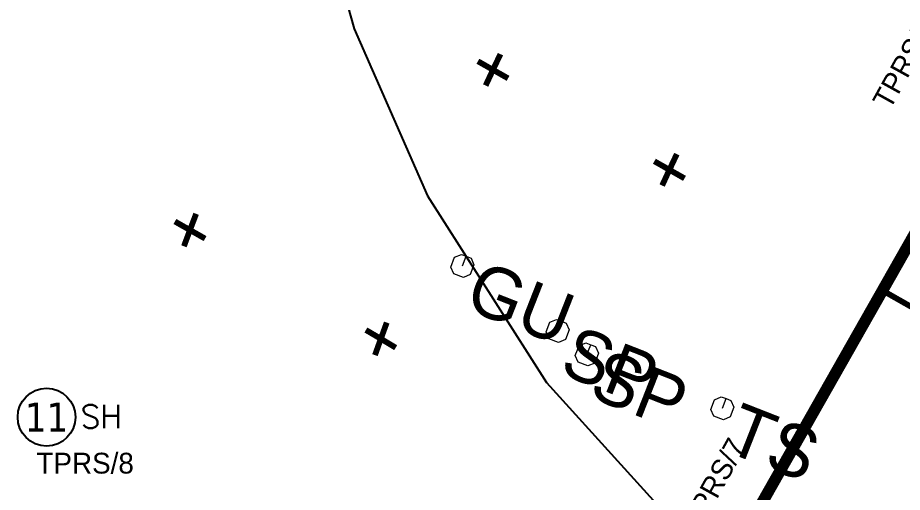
# Model space of a CAD drawing. Extents: x 421500 to 422711, y 436000 to 437000.
# Drawn here: x 421945.49 to 421960.8, y 436521.73 to 436529.95 of the extents above; entities that cross this region are included whole.
import ezdxf
from ezdxf.enums import TextEntityAlignment as Align

# ---------------------------------------------------------------- set-up
doc = ezdxf.new("R2010")
doc.units = 0
doc.linetypes.add('1001', pattern=[2, 1, 0, 1])
doc.linetypes.add('1004', pattern=[6, 4, -2])
doc.layers.get('0').update_dxf_attribs({"color": 210})
doc.layers.add('716709-ExBase$0$LCCPoint Features', color=8, linetype='Continuous', lineweight=0)
for name, color, linetype in [('716709-ExBase$0$XC-LCCCarriageway', 251, 'Continuous'), ('Lines', 1, 'Continuous'), ('XREF UTC_716709_AJB_1b$0$du-UTCTEXT', 42, 'Continuous'), ('XREF UTC_716709_AJB_1b$0$NUMBERS', 7, 'Continuous'), ('XREF UTC_716709_AJB_1b$0$Pole-Type', 4, 'Continuous'), ('XREF UTC_716709_AJB_1b$0$SIGSnumbers', 7, 'Continuous')]:
    doc.layers.add(name, color=color, linetype=linetype)
doc.styles.add('716709-ExBase$0$Style-WORKING', font='WORKING.shx')
doc.styles.add('XREF UTC_716709_AJB_1b$0$KTS_TAHOMA', font='tahoma.ttf')
doc.styles.add('XREF UTC_716709_AJB_1b$0$Romans', font='romans.shx', dxfattribs={"width": 0.9})
doc.styles.add('XREF UTC_716709_AJB_1b$0$Standard', font='txt')

# ---------------------------------------------------------------- blocks, each defined once
blk = doc.blocks.new('XREF UTC_716709_AJB_1b$0$poleno')
at = {"layer": 'XREF UTC_716709_AJB_1b$0$NUMBERS'}
blk.add_circle((0, 0), 1, dxfattribs=at)
at = {"layer": 'XREF UTC_716709_AJB_1b$0$NUMBERS', "style": 'XREF UTC_716709_AJB_1b$0$KTS_TAHOMA'}
blk.add_attdef('NUMBER', text='', height=1, dxfattribs=at).set_placement((0, 0), align=Align.MIDDLE)
blk = doc.blocks.new('716709-ExBase$0$MSL1')
at = {"color": 0, "linetype": 'ByBlock', "lineweight": -2, "flags": 128}
blk.add_lwpolyline([(0, 0), (0, 1), (0.5, 1), (1, 0.5), (1, -0.5), (0.5, -1), (-0.5, -1), (-1, -0.5), (-1, 0.5), (-0.5, 1), (0, 1)], dxfattribs=at)

msp = doc.modelspace()

# ---------------------------------------------------------------- linework, layer by layer
at = {"layer": '716709-ExBase$0$XC-LCCCarriageway', "flags": 128}
msp.add_lwpolyline([(421950.459, 436532.799), (421951.313, 436529.758), (421952.58, 436526.866), (421954.64, 436523.634), (421957.214, 436520.794), (421960.224, 436518.422), (421963.073, 436516.816), (421966.122, 436515.631), (421969.309, 436514.895), (421972.485, 436514.624), (421975.668, 436514.8), (421978.794, 436515.419), (421982.467, 436516.772), (421985.853, 436518.736), (421988.858, 436521.242), (421991.581, 436524.463), (421993.674, 436528.125), (421995.048, 436532.114)], dxfattribs=at)
msp.add_lwpolyline([(421950.459, 436532.799), (421951.313, 436529.758), (421952.58, 436526.866), (421954.64, 436523.634), (421957.214, 436520.794), (421960.224, 436518.422), (421963.073, 436516.816), (421966.122, 436515.631), (421969.309, 436514.895), (421972.485, 436514.624), (421975.668, 436514.8), (421978.794, 436515.419), (421982.467, 436516.772), (421985.853, 436518.736), (421988.858, 436521.242), (421991.581, 436524.463), (421993.674, 436528.125), (421995.048, 436532.114)], dxfattribs=at)
at = {"layer": 'Lines', "linetype": '1004', "const_width": 0.1, "flags": 128}
for points in [[(421953.843, 436529.32, 0.002804), (421953.587, 436528.777, 0.002804)], [(421956.895, 436527.589, 0.003), (421956.641, 436527.045)], [(421948.577, 436526.555, 0.00262), (421948.366, 436525.993)], [(421974.759, 436518.093, 0.009573), (421969.632, 436520.392, -0.028413), (421964.542, 436522.908), (421960.454, 436525.227)], [(421951.876, 436524.672, 0.002804), (421951.672, 436524.108)], [(421952.031, 436524.237, 0.003), (421951.515, 436524.543, 0.003)]]:
    msp.add_lwpolyline(points, format="xyb", dxfattribs=at)
for points in [[(421953.453, 436529.197), (421953.975, 436528.901)], [(421956.507, 436527.465), (421957.028, 436527.169)], [(421948.21, 436526.422), (421948.732, 436526.126)]]:
    msp.add_lwpolyline(points, dxfattribs=at)
at = {"layer": 'Lines', "linetype": '1001', "const_width": 0.2, "flags": 128}
msp.add_lwpolyline([(421962.388, 436528.637), (421957.66, 436520.3)], dxfattribs=at)

# ---------------------------------------------------------------- block references
at = {"layer": '716709-ExBase$0$LCCPoint Features', "xscale": 0.18, "yscale": 0.18, "zscale": 0.18, "rotation": 338.5807557840462}
for p in [(421953.185, 436525.652), (421953.185, 436525.652), (421954.832, 436524.527), (421954.832, 436524.527), (421955.339, 436524.121), (421955.339, 436524.121), (421957.683, 436523.187), (421957.683, 436523.187)]:
    msp.add_blockref('716709-ExBase$0$MSL1', p, dxfattribs=at)
at = {"layer": 'XREF UTC_716709_AJB_1b$0$SIGSnumbers', "xscale": 0.5, "yscale": 0.5, "zscale": 0.6}
msp.add_blockref('XREF UTC_716709_AJB_1b$0$poleno', (421945.989, 436523.034), dxfattribs=at).add_auto_attribs({'NUMBER': '11'})

# ---------------------------------------------------------------- texts
at = {"layer": '716709-ExBase$0$LCCPoint Features', "style": '716709-ExBase$0$Style-WORKING'}
for s, p in [('GU', (421953.519, 436525.762)), ('GU', (421953.519, 436525.762)), ('SP', (421955.166, 436524.638)), ('SP', (421955.166, 436524.638)), ('SP', (421955.672, 436524.232)), ('SP', (421955.672, 436524.232)), ('TS', (421958.017, 436523.297)), ('TS', (421958.017, 436523.297))]:
    msp.add_text(s, height=0.9, rotation=338.5808, dxfattribs=at).set_placement(p, align=Align.TOP_LEFT)
at = {"layer": 'XREF UTC_716709_AJB_1b$0$du-UTCTEXT', "style": 'XREF UTC_716709_AJB_1b$0$Standard'}
for s, p in [('TPRS/9', (421960.583, 436528.343)), ('TPRS/7', (421957.289, 436521.061))]:
    msp.add_text(s, height=0.36, rotation=61, dxfattribs=at).set_placement(p)
msp.add_text('TPRS/8', height=0.36, dxfattribs=at).set_placement((421945.814, 436522.057))
at = {"layer": 'XREF UTC_716709_AJB_1b$0$Pole-Type', "style": 'XREF UTC_716709_AJB_1b$0$Romans'}
msp.add_text('SH', height=0.4, dxfattribs=at).set_placement((421946.577, 436522.845))

doc.saveas('drawing.dxf')
